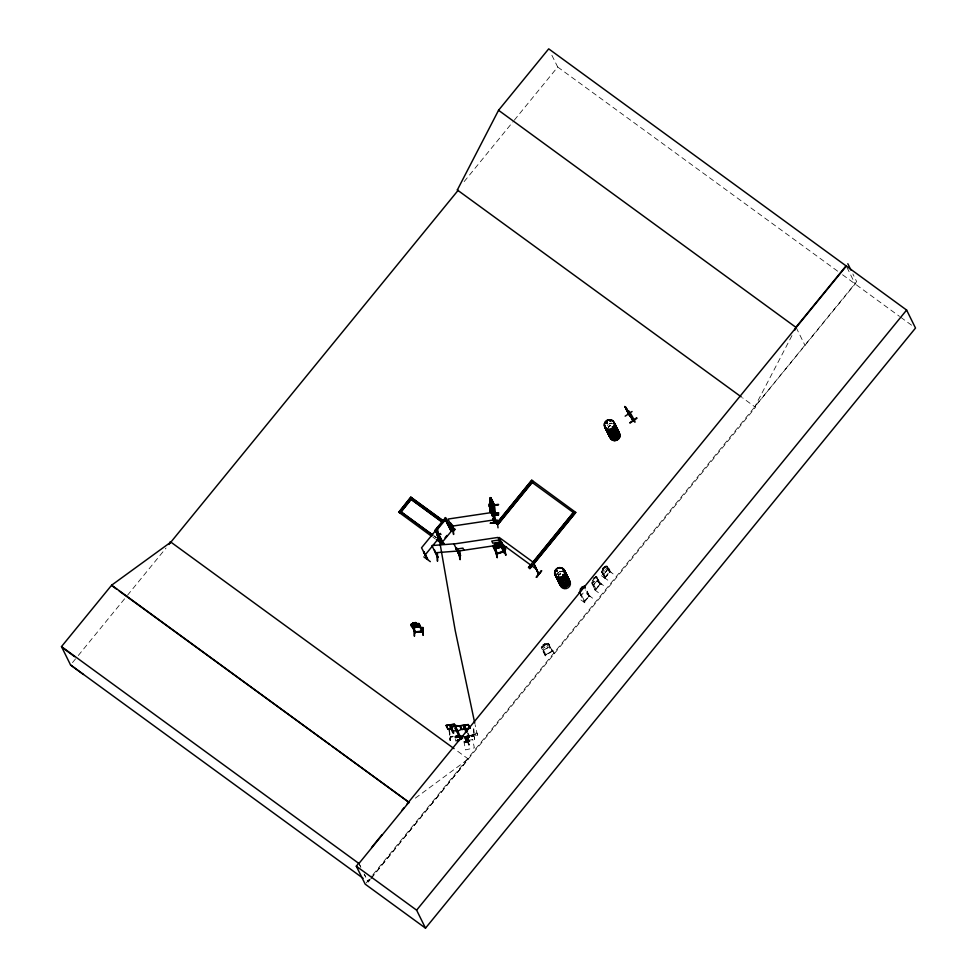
<?xml version="1.0" encoding="UTF-8"?>
<svg xmlns="http://www.w3.org/2000/svg" width="977" height="977" viewBox="0 0 977 977"><rect width="100%" height="100%" fill="white"/><g stroke="black" fill="none" stroke-linecap="round" stroke-linejoin="round"><path stroke-width="0.73" stroke-dasharray="4.88 3.66" d="M545.215 655.298L541.295 647.226L541.942 646.481L548.378 643.22L552.164 650.975M595.689 576.454L594.48 577.993L595.481 577.236L596.3 578.885L595.799 580.643L592.99 582.939L592.172 581.291L592.88 579.947L591.744 581.339L591.329 582.451L592.502 584.832L593.552 584.905L597.545 580.057L596.397 576.112L594.59 577.944M475.164 733.58C477.777 730.881 478.412 737.488 475.494 735.156C476.715 732.213 471.061 736.133 466.64 736.731L467.47 739.442L465.504 739.968L465.736 741.152L467.849 741.372L467.299 739.552L467.934 741.799M475.665 735.51L475.469 734.68M580.924 599.939L587.372 604.568M598.4 592.624L591.989 587.788M601.429 575.673L607.816 580.155M465.394 737.33C469.558 750.226 462.671 730.747 468.117 738.441L466.64 739.736L469.461 744.486L468.997 745.146L466.188 740.395L467.458 736.145L465.223 736.084M545.068 655.066C565.512 643.977 540.098 657.277 545.777 654.639M545.935 654.92L542.247 647.458L541.588 647.824L542.247 647.458M551.492 651.109L551.871 651.635L552.042 650.719M549.465 645.638L549.172 646.896L543.676 650.132M579.666 593.088L584.283 602.32C583.574 601.331 586.615 599.939 589.4 595.701M589.51 596.031L588.618 596.104M595.775 589.473L600.55 584.136L600.244 583.525M604.812 567.429L604.348 566.391L604.861 567.332L606.021 565.903L601.514 571.789L602.76 574.22M791.956 335.575L754.818 406.774L856.646 281.584L852.872 273.939M580.143 592.514L584.735 601.343M588.557 596.129L589.326 595.726M600.391 583.843C592.77 591.72 597.338 592.685 591.256 582.402M595.188 589.998L600.537 584.014L596.471 576.161L595.677 576.515M595.872 589.79C596.349 587.348 590.487 582.011 592.343 582.5M600.061 584.307L600.183 583.587M599.78 584.429L596.288 577.236L596.764 576.662L599.976 584.331M604.433 577.554L605.398 577.383L602.43 571.85L601.966 572.424L604.848 578.054L601.576 571.728M604.568 577.81L605.203 577.175L602.43 571.85M475.359 734.325L466.53 736.206L467.543 738.563L464.368 742.825L468.117 738.441L465.125 738.05L466.921 737.635L467.47 739.442M584.82 601.783L580.362 592.673M607.804 580.167L601.405 575.502M556.792 574.464L557.537 573.291A5.215 4.861 -26.3 0 0 556.829 574.366A5.288 4.934 -26.3 0 1 558.526 572.363L557.525 573.304M468.997 745.146L466.847 740.798L467.311 740.139M468.337 744.743L468.789 744.083L466.64 739.736M552.457 651.305L545.386 655.249M464.27 742.642L468.117 738.441L464.368 742.825L469.888 741.555L464.27 742.642L467.238 738.27L465.443 738.685L466.127 742.215M370.173 879.679L368.244 882.048L364.47 874.403M371.138 878.494L468.313 759.019L455.306 749.53M464.136 181.612L513.328 121.368M514.293 120.183L557.696 67.022L551.272 54.04M72.493 662.614L77.317 656.703M78.282 655.518L126.509 596.458M127.474 595.274L166.053 548.024M592.954 579.153L593.833 577.602M604.739 567.381L605.752 566.623L606.558 568.284L604.458 571.997L603.249 572.339L602.43 570.678L602.638 568.492L604.421 566.452L602.772 568.504M581.51 595.115L580.411 594.895L581.51 595.115L585.455 590.132M609.538 572.29L606.607 566.745C612.542 569.799 609.721 573.646 604.58 577.883M607.303 566.318L606.607 566.745M593.527 584.991L597.545 580.057M597.582 581.181L603.969 585.846L597.558 581.181M603.713 574.329L607.731 569.396L607.828 567.869L607.804 569.457L603.786 574.378L602.687 574.171L603.786 574.378M584.551 601.258L588.936 596.263M605.068 576.992L609.624 571.582M592.587 598.168L586.151 593.332L592.526 598.009M613.104 573.902L606.68 569.066L613.165 573.792M366.167 882.988L371.956 875.905M372.921 874.72L855.131 283.928M369.929 879.508L367.999 881.865L364.116 874M370.894 878.323L755.514 407.287L742.508 397.798M608.085 427.181L610.234 425.447A5.203 4.861 -26.3 0 0 608.085 427.083L609.025 426.143M558.417 575.135L560.627 573.487M558.453 575.209L560.664 573.572M604.91 578.03L610.039 571.692L606.656 565.5L605.96 565.854L606.729 565.549L607.841 567.991M589.107 595.848L584.783 586.835M584.27 602.027L589.449 595.982L585.003 586.994M543.004 644.71L543.578 645.65L542.479 646.554L543.297 648.203L544.848 648.239L547.926 645.602L547.108 643.953L545.764 644.332L545.386 643.367L543.041 644.783L545.386 643.367M597.252 581.352L603.676 586.2M551.529 651L551.858 651.598M543.114 651.659L547.083 658.571M415.359 798.148L468.313 759.019M541.93 646.542L543.578 645.65M545.801 644.405C548.085 641.486 550.283 644.881 549.221 646.969L543.639 650.047M548.073 644.185C548.915 642.939 549.562 649.974 551.687 651.659M550.405 647.543L554.777 654.236L550.576 647.617M466.114 737.11C468.642 747.393 464.051 737.72 466.31 736.939M467.189 741.506L466.163 736.878C471.048 747.881 462.377 737.232 466.823 736.56M465.626 737.098L466.798 741.47L465.65 737.122L466.676 736.267C464.246 735.815 470.206 737.574 464.734 737.611M468.777 736.377C469.058 735.278 465.663 736.06 466.774 736.841L468.777 736.377L468.374 735.266L469.168 735.156L469.571 737.232L468.765 737.354L468.374 735.266M465.125 738.05L465.357 739.223L467.153 738.807M465.821 740.615L467.617 740.2M473.381 728.903L474.553 739.479L473.833 728.842M453.084 736.218L450.214 736.646L453.157 736.365M453.12 736.658L450.263 737.085L453.206 736.805M469.387 735.596L468.594 735.718L468.765 737.354L466.908 733.434M464.038 737.012L474.15 735.657L464.112 737.159M464.16 737.586L474.224 736.084L464.087 737.44L464.417 740.847M465.504 739.968L466.176 740.651L465.137 731.59M465.37 736.646L466.725 736.487M545.752 654.346L545.911 655.005L545.679 654.395M562.422 571.276L559.723 571.679A5.288 4.934 -26.3 0 1 562.41 571.289A5.215 4.861 -26.3 0 0 559.699 571.63M609.672 571.227L609.221 572.204M588.923 596.629L584.319 587.409M464.979 736.792C468.191 737.305 466.237 747.393 465.846 737.159L465.015 737M543.713 650.059L542.382 649.632L541.246 647.324M466.188 740.395L466.847 740.798M468.789 744.083L469.461 744.486M557.696 67.022L837.619 271.154M842.553 274.757L899.512 316.389M900.745 317.281L911.822 325.353M602.638 568.492L603.139 569.432L602.04 570.788M433.788 535.738L436.218 537.509M433.898 535.958L436.34 537.729M432.774 536.971L435.315 538.974M467.238 738.27L469.79 741.36L466.64 736.731L469.888 741.555L467.201 736.597M477.448 735.095L475.078 724.592M846.937 267.356L855.205 284.075M796.157 327.515L805.048 345.504M604.091 566.99L603.065 568.248M592.123 582.341L595.909 589.815M545.007 643.819L543.566 644.625M468.068 733.092L469.339 735.669M467.592 733.324L469.571 737.232L469.168 735.156M465.345 736.89L465.724 740.725M465.357 739.223L465.675 739.858M359.426 864.205L360.684 866.758M358.925 863.497L360.867 867.442M466.456 736.231L466.725 736.89M455.258 738.685L455.563 741.091M449.554 730.185L450.238 740.688L449.518 730.039M449.151 730.246L450.263 740.676L449.054 730.112M557.708 573.572A5.203 4.861 -26.3 0 1 558.685 572.644M559.87 571.972A5.203 4.861 -26.3 0 1 562.508 571.582M558.526 575.233A5.203 4.861 -26.3 0 1 560.688 573.633M556.866 574.561A5.288 4.934 -26.3 0 1 558.575 572.473M559.772 571.789A5.288 4.934 -26.3 0 1 561.103 571.423M558.612 575.416A5.203 4.861 -26.3 0 1 560.774 573.817M609.795 421.575A5.215 4.861 -26.3 0 1 611.138 421.539M607.315 425.532A5.203 4.861 -26.3 0 1 608.292 424.604M609.477 423.933A5.203 4.861 -26.3 0 1 612.127 423.542M609.392 423.749A5.288 4.934 -26.3 0 1 612.078 423.346M612.029 423.249A5.288 4.934 -26.3 0 0 609.343 423.652L612.042 423.236A5.215 4.861 -26.3 0 0 609.306 423.591M609.733 421.392A5.288 4.934 -26.3 0 1 611.101 421.356M608.146 427.205A5.203 4.861 -26.3 0 1 610.307 425.606M608.231 427.389A5.203 4.861 -26.3 0 1 610.393 425.777M594.627 578.286L593.027 580.24L593.845 581.889L595.445 579.935L594.627 578.286M604.885 567.674L603.285 569.64L604.104 571.289L605.703 569.322L604.885 567.674M545.911 644.625L543.676 645.882L544.494 647.531L546.729 646.273L545.911 644.625M472.709 739.516L463.904 741.519L465.553 749.884L474.346 747.845L472.709 739.516M465.931 737.146L466.517 741.628L465.931 737.146M467.189 741.531L466.005 736.89L467.177 741.567M466.64 741.519L465.699 737.134L466.64 741.519"/><path stroke-width="1.47" d="M556.023 570.605L556.365 570.324M562.752 575.355L563.546 574.903M563.204 574.818L562.703 574.928M606.473 421.82L606.802 422.723L605.825 422.443M606.729 421.93L607.157 422.723L606.106 423.078M612.469 426.705L612.86 427.205L612.323 426.888M491.639 515.233L498.588 514.806L491.7 515.294M494.203 505.365C494.533 504.706 486.619 487.096 491.797 507.735M494.582 512.644C492.97 489.111 498.209 530.181 490.82 505.109M492.64 518.714L494.301 522.854M504.535 548.976L505.378 549.697L501.36 541.82L505.561 549.477L504.718 548.708M501.177 542.04L504.743 549.355L499.198 537.448L533.295 562.312L538.718 573.902M538.791 574.11L534.871 566.257L538.254 573.719M494.521 515.709L490.381 507.625L491.614 512.669M494.655 515.966L491.052 508.089M494.741 522.988L494.704 515.355M459.556 555.424L460.399 555.486M459.483 555.131L459.263 555.803L459.727 555.192M497.464 553.446L496.438 553.458L503.57 551.346M440.041 533.784L440.2 533.369M440.224 534.101L440.138 533.967M441.067 534.272L440.896 534.407M490.43 497.598L491.321 505.646M490.442 512.473L490.381 507.625M445.072 519.043L450.934 530.694L445.121 518.946L436.279 529.766L442.092 541.527L440.981 542.614L440.737 541.869M437.403 535.408L440.908 542.113M494.753 512.363L489.843 502.605L489.599 506.538M489.929 502.605L489.978 509.005M629.286 414.541L628.59 414.065M632.705 419.854C618.832 391.948 646.811 440.774 628.687 413.637M633.365 420.134L628.822 413.906M557.098 570.812L556.255 570.202M607.083 422.675L607.144 422.308A5.203 4.861 -26.3 0 0 606.167 423.224M562.935 575.416L563.485 574.891M496.89 545.496L498.82 543.92L497.659 545.447L499.919 545.923L497.22 545.789L495.376 547.34L496.572 545.764L494.435 545.251L497 545.422M501.213 547.022L501.726 545.789L501.286 547.035L495.131 548.891L493.886 548.256L495.18 548.842M419.731 626.916L420.11 625.891M419.805 626.941L413.454 627.515L419.805 626.941L420.208 625.878M453.475 530.108C456.161 529.632 451.655 531.525 454.696 529.155L447.393 523.831M496.817 523.831L497.598 524.075L493.935 516.613L493.19 516.735L496.719 524.246L497.44 523.538M579.373 592.514L580.936 590.12L580.436 589.18L582.145 587.177L582.585 588.069M440.737 542.443L435.144 530.047L445.634 517.749L435.412 530.255L441.409 542.369L435.583 530.157M504.425 551.26L496.695 553.715M503.668 551.138L504.608 551.565L499.064 539.988L491.761 541.075L492.799 543.175L500.053 542.088M626.831 410.389L626.013 408.813L630.458 414.969M411.952 625.109C412.172 626.306 420.22 642.28 410.914 624.352C412.587 623.118 409.534 625.817 412.184 626.794M415.506 632.107L422.907 631.289L414.846 632.412M422.748 631.63L418.95 623.534L422.919 631.569L421.856 631.118M494.191 514.952L494.423 523.11L492.652 519.434M494.325 515.221L494.264 522.744M494.631 522.805L492.921 518.702M168.948 544.482L458.079 190.393L457.383 189.88L498.551 110.279L548.708 48.85L906.619 310.063L915.51 328.052L425.508 928.15L365.203 884.173L356.312 866.184L359.17 862.691M794.753 330.202L795.986 327.173L846.143 265.744M580.155 591.415L580.863 590.071M629.335 414.602L625.317 406.774L628.883 412.941M490.796 510.653L490.759 505.646M615.388 426.094L615.412 426.07A5.203 4.861 -26.3 0 1 613.886 434.496A5.203 4.861 -26.3 0 1 606.998 429.465M612.652 426.851L613.153 426.864M612.897 427.169L612.445 427.389M496.609 523.672L497.574 523.806L496.866 524.234M502.618 548.879L503.363 548.72M502.764 549.159C504.193 549.978 499.858 547.022 499.284 541.93M490.344 508.052L489.868 508.736L489.819 504.34L490.332 506.978L490.845 506.33L490.857 509.921M414.529 631.85L415.42 632.363M415.481 632.339L411.94 624.84M421.954 631.118L422.186 631.728L418.522 624.181L419.267 624.108L418.522 624.181M422.809 631.606L414.761 632.388M423.481 552.005L427.535 559.162L423.933 551.883M427.499 559.076L421.539 547.792L435.473 530.743M430.332 561.641L423.835 556.878M437.904 539.878L444.45 544.336L441.225 542.015M506.147 546.68L501.812 552.029L506.513 546.9M506.416 546.79L502.166 552.286M538.266 573.792L538.229 573.145M536.324 577.102L541.514 570.678L536.471 577.297M536.446 577.26L541.661 570.873M83.424 674.484L70.564 664.971L61.49 646.603L111.647 585.174L409.339 802.606L332.302 746.428M457.309 189.965L741.274 396.906M410.841 497.171L398.763 512.327L410.841 497.171L443.741 521.168M425.105 554.997L439.027 537.936M445.353 517.541L451.484 530.022L445.524 517.981M443.534 542.833C443.045 546.522 442.471 538.095 437.44 538.4M454.696 529.155C453.072 534.028 454.5 525.516 451.435 524.197M533.418 561.848L573.389 512.522L528.533 567.466L529.888 568.59L575.758 512.412L531.793 480.208L496.975 522.842L498.331 523.977L532.013 482.357L574.635 513.438M497.085 523.061L531.793 480.208M530.548 565.353L528.533 567.466M582.072 587.128L582.536 588.166L583.745 586.627L579.239 592.526M581.01 590.364L582.61 588.41M371.529 847.535L381.995 834.724M401.987 810.251L403.88 807.918M406.737 804.425L846.314 266.086M409.082 802.08L358.925 863.497L61.49 646.603M584.783 586.835L584.539 587.568M425.508 928.15L416.617 910.161L906.619 310.063M436.866 530.071L445.622 519.495L445.06 519.08L436.304 529.656L442.63 541.746L451.386 531.17L445.622 519.495M444.999 537.814L446.941 535.457M557.378 570.873L556.487 571.118M494.24 512.033L494.325 513.047M504.523 551.578L496.682 554.02L492.713 545.887L500.578 543.493M492.811 545.874L493.397 545.313M582.463 588.117L583.464 587.36M111.647 585.174L170.877 542.113M625.195 406.847L629.261 412.721L628.651 411.622M629.872 422.723L636.638 417.802M630.08 423.017L636.955 418.278M495.278 544.775L494.118 545.471L494.936 547.12L496.597 547.438L500.004 545.581L499.186 543.933L497.733 544.03L497.342 543.017L494.716 543.81L495.156 544.69M457.7 741.006A1.856 0.647 -11.1 0 1 457.395 740.261A1.856 0.647 -11.1 0 1 459.446 739.601L462.206 738.233M458.567 741.25A1.856 0.647 -11.1 0 1 457.26 740.676A1.856 0.647 -11.1 0 1 459.495 739.821L462.255 738.453M496.475 553.385L496.768 553.983M437.476 556.805L438.014 557.427L434.435 549.892M495.424 550.112L497.232 557.745L495.461 549.941M462.17 736.853L458.128 736.902A1.856 0.647 -11.1 0 1 457.688 737.061M462.219 737.061L458.164 737.122A1.856 0.647 -11.1 0 1 455.477 737.293A1.856 0.647 -11.1 0 1 456.735 736.169A1.856 0.647 -11.1 0 1 458.982 736.389L462.903 736.524M505.256 549.44L504.608 549.013M454.5 530.56L450.031 527.739M497.562 524.136L491.797 512.522L448.003 519.056L453.804 530.694L451.362 528.85M413.564 623.778L412.367 624.218L413.173 625.866L417.411 626.172L418.412 625.317L417.594 623.668L416.178 623.558M459.593 555.779L456.076 548.5M452.717 526.652L453.597 534.48L452.888 527.946M497.244 553.214L493.825 546.277L493.104 546.497L493.898 546.534L497.391 553.837L497.33 553.19M500.187 544.311C500.969 543.346 501.946 550.124 503.814 551.761M503.961 547.486L506.074 554.997M504.327 551.016L503.729 551.785M494.85 543.896L497.342 543.017M501.286 547.035L495.131 548.891M414.346 628.309L414.419 636.235L414.395 628.174M504.791 548.756L505.5 549.392M450.898 523.318C449.054 521.193 455.026 531.671 454.415 530.035M498.026 527.836L497.073 519.886M437.635 557.464L431.907 545.545L453.914 543.847L459.752 555.876L460.546 555.705L456.967 548.244L456.222 548.353L460.509 555.241M502.837 549.135L503.692 549.269L497.867 537.448L454.061 543.981M460.143 559.613C457.456 547.633 460.68 550.063 460.02 559.479M504.12 553.043L503.68 545.154M451.557 526.249L495.351 519.715M457.199 548.989L462.903 548.134L463.941 550.234M457.615 551.187L495.583 545.52M452.07 728.524L447.954 729.147L446.159 725.386L454.378 724.152L455.563 726.558M446.184 725.545L454.39 724.323L455.575 726.717M451.289 726.754L450.385 726.412L450.715 728.439L450.312 726.351L451.118 726.229L450.544 726.815M459.373 725.764L451.154 726.986L452.949 730.747C467.238 732.408 460.082 721.685 451.179 727.144M459.984 725.74L468.203 724.519L469.998 728.28L461.779 729.501L460.008 725.899L468.215 724.678L469.998 728.28M450.482 727.975L451.289 727.853L453.768 732.97M455.697 728.121L455.819 727.376L455.661 728.036M450.763 728.378L451.459 728.28M464.686 726.216L466.322 730.759M446.159 725.386L447.942 728.976L452.046 728.366M460.509 736.914L456.112 727.828L455.306 727.95L459.984 738.527M464.136 726.705L464.942 726.583L465.345 728.683L464.307 728.329L464.136 726.705L466.75 731.907M455.538 728.415L456.344 728.305L456.515 729.929L455.709 730.051L455.306 727.95L460.668 738.429M464.429 727.218L465.113 727.12L464.368 727.169L464.539 728.805M465.113 728.219L464.307 728.329L466.273 732.152M469.974 728.109L461.779 729.501M459.715 738.148L460.509 738.026M415.726 622.593L413.027 622.96L415.726 622.593L417.838 627.051M411.72 624.022L419.023 623.509M413.711 624.071L416.239 623.802M414.529 625.72L417.057 625.463M414.7 631.801L415.359 631.777M415.481 631.838L422.687 631.044M422.772 627.466L423.114 635.368L422.821 627.466M437.244 553.336L437.476 561.225L437.427 553.287M459.642 555.693L455.697 548.256M435.461 552.75L457.468 551.052M490.356 504.132L489.904 498.978L492.017 503.534M492.115 507.735L491.602 499.968L491.7 507.747M490.454 510.299L490.515 512.717L489.941 509.005L490.381 509.884M492.176 514.708L492.103 511.667L492.115 515.966M494.594 505.28L490.723 498.087L494.203 505.915M490.735 498.795L491.016 498.062M491.663 504.95L498.551 504.486L491.675 505.365M491.602 505.219L498.478 504.73M491.7 513.133L498.636 512.84M491.761 513.279L498.649 513.23M491.7 514.964L498.526 514.745M497.317 522.927L490.369 523.232L498.685 522.854M489.355 503.998C489.257 509.005 489.159 503.705 489.941 503.998L494.386 513.096L494.069 505.109M491.455 506.66L491.48 511.227M489.892 510.385L489.746 509.151M462.866 736.304L458.946 736.182A1.856 0.647 -11.1 0 0 457.016 735.889A1.856 0.647 -11.1 0 0 455.294 736.878A1.856 0.647 -11.1 0 0 457.224 737.171M499.491 543.468L500.493 543.542M422.186 631.679L422.027 631.02M606.094 423.163L605.667 422.528M556.487 571.203L556.206 570.483M412.086 626.733L413.503 627.564M534.871 566.257L535.457 566.684L534.688 566.489M494.338 516.088L490.393 507.722M498.551 110.279L796.157 327.515M580.362 589.229L580.863 590.157M502.752 544.641L536.849 569.506M410.951 497.403L443.851 521.388M447.503 524.051L454.806 529.387M442.728 522.414L411.073 499.32L441.616 521.742M451.618 529.864L450.934 530.694M432.567 534.846L400.912 511.765L432.677 535.066M441.201 541.282L443.643 543.065M398.653 512.095L431.663 536.312M436.426 539.646L442.63 544.311M170.181 541.612L454.073 748.626M111.903 585.699L116.825 589.29M119.292 591.085L329.835 744.633M356.312 866.184L416.617 910.161M70.564 664.971L363.09 878.286M61.746 647.128L74.618 656.654M438.893 534.358L439.137 534.846M625.561 407.604L626.172 408.349M632.07 411.5L625.17 416.178M626.318 408.642L628.529 412.233L627.136 410.291M628.516 413.955L633.108 420.342M626.379 409.253L627.478 410.999M629.176 414.163L629.09 414.773L625.317 406.774M847.828 263.741L850.979 270.116M629.383 412.404L633.023 419.646M624.84 406.432L628.602 414.248M575.758 512.412L529.888 568.59M533.149 481.331L498.331 523.977M490.344 497.598L491.602 500.053M489.953 501.238L489.917 499.1M489.892 501.519L492.078 505.952M489.953 505.292L490.784 509.359L489.965 507.71M489.269 503.998L489.721 504.999M489.453 506.245L489.819 507.417L489.294 506.538M489.856 509.005L492.054 513.548M489.99 511.252L489.965 509.115M503.546 547.572L505.646 555.144M490.369 523.22L498.697 523.22M500.468 543.456L504.474 551.639M496.927 543.432L495.351 543.908M459.715 559.345L459.569 551.565M437.171 535.249L440.932 542.638M423.713 551.712L427.499 559.137M415.274 622.825L413.65 622.996M464.893 726.668L467.433 731.81M413.027 622.874L415.323 627.319M450.898 726.399L450.592 725.813L450.702 726.509M450.544 727.926L453.084 733.068M491.553 509.994L492.09 511.704M474.761 723.175L455.221 630.519L437.232 527.482M493.935 516.613L493.19 516.735M464.942 726.583L465.284 728.634M456.112 727.828L456.454 729.88M451.118 726.229L451.289 727.853M491.223 501.934L491.284 504.352M490.405 500.285L490.442 504.132M564.938 572.498A5.203 4.861 -26.3 0 1 564.12 580.68A5.203 4.861 -26.3 0 1 556.572 577.236M563.766 571.692A5.288 4.934 -26.3 0 1 564.682 580.253A5.288 4.934 -26.3 0 1 556.438 577.138M564.621 573.548A5.203 4.861 -26.3 0 1 567.356 579.508A5.203 4.861 -26.3 0 1 561.238 582.976A5.203 4.861 -26.3 0 1 557.44 577.615M562.789 569.713A5.288 4.934 -26.3 0 1 563.692 578.274A5.288 4.934 -26.3 0 1 555.449 575.148A5.215 4.861 -26.3 0 0 563.143 578.702A5.215 4.861 -26.3 0 0 563.961 570.507M564.779 572.156A5.215 4.861 -26.3 0 1 563.961 580.362A5.215 4.861 -26.3 0 1 556.402 576.906M563.717 571.594A5.288 4.934 -26.3 0 1 564.633 580.155A5.288 4.934 -26.3 0 1 556.389 577.041M562.74 569.603A5.288 4.934 -26.3 0 1 565.524 575.661A5.288 4.934 -26.3 0 1 559.308 579.19A5.288 4.934 -26.3 0 1 555.449 573.743M563.79 570.177A5.203 4.861 -26.3 0 1 562.972 578.36A5.203 4.861 -26.3 0 1 555.424 574.928M566.587 577.541A5.203 4.861 -26.3 0 1 567.478 585.968A5.203 4.861 -26.3 0 1 559.369 582.903M567.722 577.981A5.288 4.934 -26.3 0 1 566.269 586.603A5.288 4.934 -26.3 0 1 559.271 581.486M566.745 575.99A5.288 4.934 -26.3 0 1 565.292 584.612A5.288 4.934 -26.3 0 1 558.294 579.508M565.61 575.551A5.215 4.861 -26.3 0 1 566.513 583.99A5.215 4.861 -26.3 0 1 558.38 580.912M567.674 577.871A5.288 4.934 -26.3 0 1 566.22 586.493A5.288 4.934 -26.3 0 1 559.223 581.388A5.215 4.861 -26.3 0 0 565.5 586.542A5.215 4.861 -26.3 0 0 568.492 578.702M566.697 575.893A5.288 4.934 -26.3 0 1 565.243 584.515A5.288 4.934 -26.3 0 1 558.246 579.41A5.203 4.861 -26.3 0 0 564.511 584.539A5.203 4.861 -26.3 0 0 567.503 576.723M565.842 574.342A5.203 4.861 -26.3 0 1 565.024 582.524A5.203 4.861 -26.3 0 1 557.488 579.092M569.469 580.704A5.203 4.861 -26.3 0 1 566.477 588.52A5.203 4.861 -26.3 0 1 560.236 583.281M614.325 423.029A5.203 4.861 -26.3 0 1 611.333 430.845A5.203 4.861 -26.3 0 1 605.081 425.593M607.205 422.443A5.288 4.934 -26.3 0 0 606.216 423.395A5.288 4.934 -26.3 0 1 607.157 422.345M614.496 423.359A5.215 4.861 -26.3 0 1 611.492 431.187A5.215 4.861 -26.3 0 1 605.239 425.935M615.315 425.007A5.215 4.861 -26.3 0 1 612.31 432.848A5.215 4.861 -26.3 0 1 606.045 427.584M615.473 425.349A5.203 4.861 -26.3 0 1 612.481 433.165A5.203 4.861 -26.3 0 1 606.228 427.914M615.473 425.178A5.288 4.934 -26.3 0 1 612.432 433.129A5.288 4.934 -26.3 0 1 606.094 427.792A5.288 4.934 -26.3 0 0 612.384 433.019A5.288 4.934 -26.3 0 0 615.425 425.08M616.292 427.01A5.203 4.861 -26.3 0 1 613.3 434.838A5.203 4.861 -26.3 0 1 607.047 429.587M609.843 435.241A5.203 4.861 -26.3 0 0 616.743 440.273A5.203 4.861 -26.3 0 0 618.172 431.785A5.203 4.861 -26.3 0 1 616.682 440.151A5.203 4.861 -26.3 0 1 609.795 435.131M616.365 427.95A5.288 4.934 -26.3 0 1 614.912 436.572A5.288 4.934 -26.3 0 1 607.902 431.468A5.288 4.934 -26.3 0 0 614.851 436.475A5.288 4.934 -26.3 0 0 616.304 427.853M617.183 429.782A5.215 4.861 -26.3 0 1 615.754 438.282A5.215 4.861 -26.3 0 1 608.854 433.238M617.293 429.831A5.288 4.934 -26.3 0 1 615.84 438.453A5.288 4.934 -26.3 0 1 608.83 433.348M616.194 427.804A5.203 4.861 -26.3 0 1 614.765 436.279A5.203 4.861 -26.3 0 1 607.877 431.26M617.293 429.013A5.215 4.861 -26.3 0 1 614.289 436.853A5.215 4.861 -26.3 0 1 608.036 431.59M618.27 431.004A5.203 4.861 -26.3 0 1 615.278 438.82A5.203 4.861 -26.3 0 1 609.025 433.58M618.27 430.845A5.288 4.934 -26.3 0 1 615.229 438.783A5.288 4.934 -26.3 0 1 608.891 433.458M616.377 427.193A5.203 4.861 -26.3 0 1 613.385 435.009A5.203 4.861 -26.3 0 1 607.132 429.758M412.086 498.087L400.008 513.23L412.086 498.087M581.816 587.727L580.936 589.278L581.816 587.727M584.38 586.237L583.684 586.579L584.38 586.237M497.879 544.336L495.424 545.068L496.243 546.729L498.685 545.984L497.879 544.336M456.222 729.428L455.538 729.538L456.283 729.465M558.893 577.395A5.203 4.861 -26.3 0 0 564.523 570.495A5.203 4.861 -26.3 0 0 555.73 569.591A5.203 4.861 -26.3 0 0 558.893 577.395M558.978 577.566A5.203 4.861 -26.3 0 0 564.608 570.666A5.203 4.861 -26.3 0 0 555.815 569.762A5.203 4.861 -26.3 0 0 558.978 577.566M608.586 429.526A5.203 4.861 -26.3 0 0 614.215 422.626A5.203 4.861 -26.3 0 0 605.435 421.722A5.203 4.861 -26.3 0 0 608.586 429.526A5.19 4.848 -26.3 0 0 614.203 422.638A5.19 4.848 -26.3 0 0 605.447 421.734A5.19 4.848 -26.3 0 0 608.586 429.514M611.455 431.138A5.288 4.934 -26.3 0 0 614.496 423.2A5.288 4.934 -26.3 0 1 611.407 431.04A5.288 4.934 -26.3 0 1 605.105 425.813A5.288 4.934 -26.3 0 0 611.407 431.04"/></g></svg>
